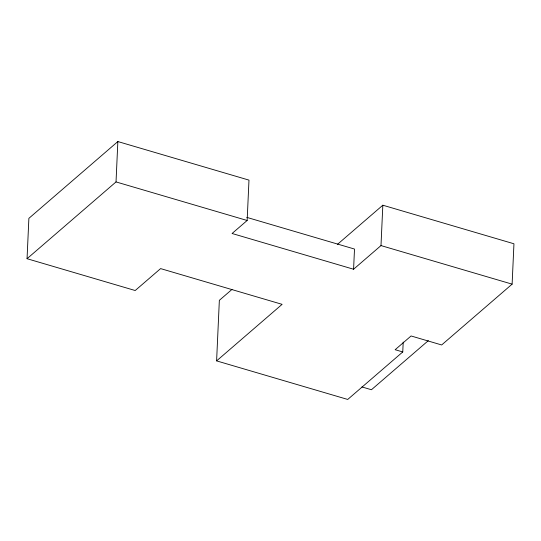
<?xml version="1.0" encoding="UTF-8"?>
<svg xmlns="http://www.w3.org/2000/svg" width="541" height="541" viewBox="0 0 541 541"><rect width="100%" height="100%" fill="white"/><g stroke="black" fill="none" stroke-linecap="round" stroke-linejoin="round"><path stroke-width="0.81" d="M402.754 351.954L347.721 399.447L216.603 360.881L282.111 304.34L160.603 268.6L135.203 290.524L27.05 258.706L28.883 218.341L117.857 141.553L248.982 180.119L247.149 220.485L232.075 233.496L353.584 269.235L380.992 245.58L382.832 205.208L513.95 243.781L512.117 284.147L441.652 344.962L411.079 335.968L395.146 349.716L402.754 351.954L403.207 342.074M27.05 258.706L116.024 181.918L117.857 141.553M216.603 360.881L219.348 300.329L232.001 289.408M353.584 269.235L354.504 249.049L246.764 217.36M337.51 244.322L382.832 205.208M428.337 340.634L371.437 389.736L361.929 386.943M380.992 245.58L512.117 284.147M116.024 181.918L247.149 220.485"/></g></svg>
